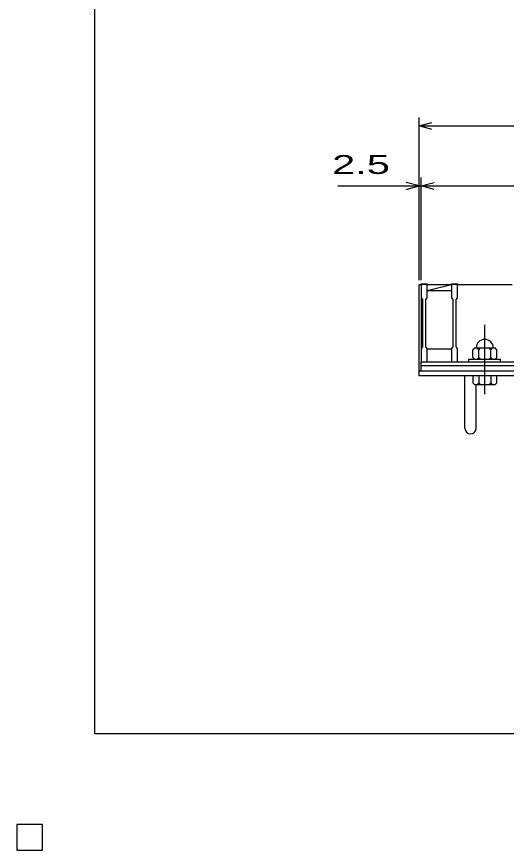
# Model space of a CAD drawing. Units: millimetres, scale not verified. Extents: x -1820 to 1731, y -1282 to 1054.
# Drawn here: x -1820 to -1249, y -1282 to -310 of the extents above; entities that cross this region are included whole.
import ezdxf
from ezdxf.enums import TextEntityAlignment as Align

# ---------------------------------------------------------------- set-up
doc = ezdxf.new("R2010")
doc.units = ezdxf.units.MM
doc.header["$LTSCALE"] = 10
doc.linetypes.add('CHAIN', pattern=[18.5, 12, -1.5, 3.5, -1.5])
for name, color, linetype, lineweight in [('0_2', 150, 'Continuous', 25), ('16', 3, 'Continuous', 25), ('19', 6, 'Continuous', 25), ('22', 4, 'Continuous', 25)]:
    doc.layers.add(name, color=color, linetype=linetype, lineweight=lineweight)
doc.styles.add('ベクトル', font='')
doc.styles.get('ベクトル').set_extended_font_data('ベクトル')

msp = doc.modelspace()

# ---------------------------------------------------------------- linework, layer by layer
at = {"layer": '0_2'}
for p, q in [((-1729, -1146.5), (-1729, 1053.5)), ((1731, -1146.5), (-1729, -1146.5))]:
    msp.add_line(p, q, dxfattribs=at)
at = {"layer": '16'}
for p, q in [((-1348, -622.5), (-1348, -621.8)), ((-1348, -621.8), (-1341, -621.8)), ((-1341, -621.8), (-1341, -622.5)), ((-1312.7, -622.5), (-1312.7, -621.8)), ((-1312.7, -621.8), (-1305.7, -621.8)), ((-1305.7, -621.8), (-1305.7, -622.5)), ((-1348, -622.5), (-1348, -638)), ((-1341, -622.5), (-1348, -622.5)), ((-1348, -622.5), (-1348, -697.5)), ((-1341, -638), (-1341, -622.5)), ((-1341, -622.5), (-1312.7, -622.5)), ((-1341, -629.5), (-1312.7, -622.5)), ((-1341, -629.5), (-1312.7, -629.5)), ((-1312.7, -622.5), (-1312.7, -638)), ((-1305.7, -622.5), (-1312.7, -622.5)), ((-1305.7, -638), (-1305.7, -622.5)), ((-1305.7, -622.5), (-1242.1, -622.5)), ((-1348, -638), (-1346.5, -640)), ((-1346.5, -640), (-1346.5, -695)), ((-1342.5, -640), (-1341, -638)), ((-1342.5, -695), (-1342.5, -640)), ((-1312.7, -638), (-1311.2, -640)), ((-1311.2, -640), (-1311.2, -695)), ((-1307.2, -640), (-1305.7, -638)), ((-1307.2, -695), (-1307.2, -640)), ((-1346.5, -695), (-1348, -697)), ((-1348, -697), (-1348, -712.5)), ((-1341, -697), (-1342.5, -695)), ((-1341, -712.5), (-1341, -697)), ((-1341, -697.5), (-1312.7, -697.5)), ((-1311.2, -695), (-1312.7, -697)), ((-1312.7, -697), (-1312.7, -712.5)), ((-1305.7, -697), (-1307.2, -695)), ((-1305.7, -712.5), (-1305.7, -697)), ((-1285.9, -696.5), (-1287.9, -698.5)), ((-1287.9, -707.5), (-1287.9, -698.5)), ((-1285.9, -696.5), (-1261.9, -696.5)), ((-1280.9, -698.5), (-1282.9, -696.5)), ((-1280.9, -698.5), (-1278.9, -696.5)), ((-1280.9, -707.5), (-1280.9, -698.5)), ((-1266.9, -698.5), (-1268.9, -696.5)), ((-1266.9, -698.5), (-1264.9, -696.5)), ((-1266.9, -707.5), (-1266.9, -698.5)), ((-1259.9, -698.5), (-1261.9, -696.5)), ((-1259.9, -707.5), (-1259.9, -698.5)), ((-1292.4, -712.5), (-1292.4, -709.5)), ((-1292.4, -709.5), (-1255.4, -709.5)), ((-1287.9, -707.5), (-1285.9, -709.5)), ((-1282.9, -709.5), (-1280.9, -707.5)), ((-1280.9, -707.5), (-1278.9, -709.5)), ((-1268.9, -709.5), (-1266.9, -707.5)), ((-1266.9, -707.5), (-1264.9, -709.5)), ((-1261.9, -709.5), (-1259.9, -707.5)), ((-1255.4, -712.5), (-1255.4, -709.5)), ((-1348, -712.5), (-1341, -712.5)), ((-1348, -712.5), (-353, -712.5)), ((-1348, -717), (-1348, -712.5)), ((-1348, -717), (-353, -717)), ((-1348, -723), (-1348, -717)), ((-1312.7, -712.5), (-1305.7, -712.5)), ((-1305.7, -712.5), (-1242.1, -712.5)), ((-1292.4, -712.5), (-1255.4, -712.5)), ((-1348, -723), (-353, -723)), ((-1790, -1252.5), (-1820, -1252.5)), ((-1820, -1252.5), (-1820, -1282.5)), ((-1790, -1252.5), (-1820, -1252.5)), ((-1820, -1252.5), (-1820, -1282.5)), ((-1790, -1252.5), (-1820, -1252.5)), ((-1820, -1252.5), (-1820, -1282.5)), ((-1790, -1252.5), (-1820, -1252.5)), ((-1820, -1252.5), (-1820, -1282.5)), ((-1790, -1252.5), (-1820, -1252.5)), ((-1820, -1252.5), (-1820, -1282.5)), ((-1790, -1282.5), (-1790, -1252.5)), ((-1790, -1282.5), (-1790, -1252.5)), ((-1790, -1282.5), (-1790, -1252.5)), ((-1790, -1282.5), (-1790, -1252.5)), ((-1790, -1282.5), (-1790, -1252.5)), ((-1820, -1282.5), (-1790, -1282.5)), ((-1820, -1282.5), (-1790, -1282.5)), ((-1820, -1282.5), (-1790, -1282.5)), ((-1820, -1282.5), (-1790, -1282.5)), ((-1820, -1282.5), (-1790, -1282.5))]:
    msp.add_line(p, q, dxfattribs=at)
at = {"layer": '16', "linetype": 'CHAIN'}
msp.add_line((-1273.9, -750.5), (-1273.9, -669.5), dxfattribs=at)
at = {"layer": '16'}
msp.add_arc((-1273.9, -696.5), 10, 0, 180, dxfattribs=at)
at = {"layer": '19'}
for p, q in [((-1350.5, -723), (-1350.5, -622.5)), ((-1350.5, -622.5), (-1348, -622.5)), ((-1350.5, -723), (-350.5, -723)), ((-1350.5, -729), (-1350.5, -723)), ((-350.5, -729), (-1350.5, -729)), ((-1297, -790.11), (-1297, -729)), ((-1287.9, -729), (-1287.9, -737)), ((-1259.9, -729), (-1287.9, -729)), ((-1280.9, -729), (-1280.9, -737)), ((-1266.9, -729), (-1266.9, -737)), ((-1259.9, -737), (-1259.9, -729)), ((-1287.9, -737), (-1285.9, -739)), ((-1285.9, -739), (-1261.9, -739)), ((-1284, -790.11), (-1284, -739)), ((-1280.9, -737), (-1282.9, -739)), ((-1278.9, -739), (-1280.9, -737)), ((-1266.9, -737), (-1268.9, -739)), ((-1264.9, -739), (-1266.9, -737)), ((-1261.9, -739), (-1259.9, -737))]:
    msp.add_line(p, q, dxfattribs=at)
msp.add_arc((-1290.5, -790.11), 6.5, 180, 0, dxfattribs=at)
at = {"layer": '22'}
for p, q in [((-1350.5, -617.5), (-1350.5, -427.5)), ((-1350.5, -437.5), (-1335.5, -433.5)), ((-1335.5, -441.5), (-1350.5, -437.5)), ((-1350.5, -437.5), (-350.5, -437.5)), ((-1350.5, -507.5), (-1365.5, -503.5)), ((-1350.5, -617.5), (-1350.5, -497.5)), ((-1348, -617.5), (-1348, -497.5)), ((-1348, -507.5), (-1333, -503.5)), ((-1445.5, -507.5), (-1350.5, -507.5)), ((-1365.5, -511.5), (-1350.5, -507.5)), ((-1350.5, -507.5), (-1348, -507.5)), ((-1333, -511.5), (-1348, -507.5)), ((-1348, -507.5), (-353, -507.5))]:
    msp.add_line(p, q, dxfattribs=at)
at = {"layer": '22', "color": 2}
for p, q in [((-1790, -1252.5), (-1820, -1252.5)), ((-1820, -1252.5), (-1820, -1282.5)), ((-1790, -1252.5), (-1820, -1252.5)), ((-1820, -1252.5), (-1820, -1282.5)), ((-1790, -1252.5), (-1820, -1252.5)), ((-1820, -1252.5), (-1820, -1282.5)), ((-1790, -1282.5), (-1790, -1252.5)), ((-1790, -1282.5), (-1790, -1252.5)), ((-1790, -1282.5), (-1790, -1252.5)), ((-1820, -1282.5), (-1790, -1282.5)), ((-1820, -1282.5), (-1790, -1282.5)), ((-1820, -1282.5), (-1790, -1282.5))]:
    msp.add_line(p, q, dxfattribs=at)

# ---------------------------------------------------------------- texts
at = {"layer": '22', "color": 2, "style": 'ベクトル', "width": 1.65}
msp.add_text(' 2.5 ', height=21.99, dxfattribs=at).set_placement((-1465.5, -482.5), align=Align.MIDDLE_LEFT)

doc.saveas('drawing.dxf')
